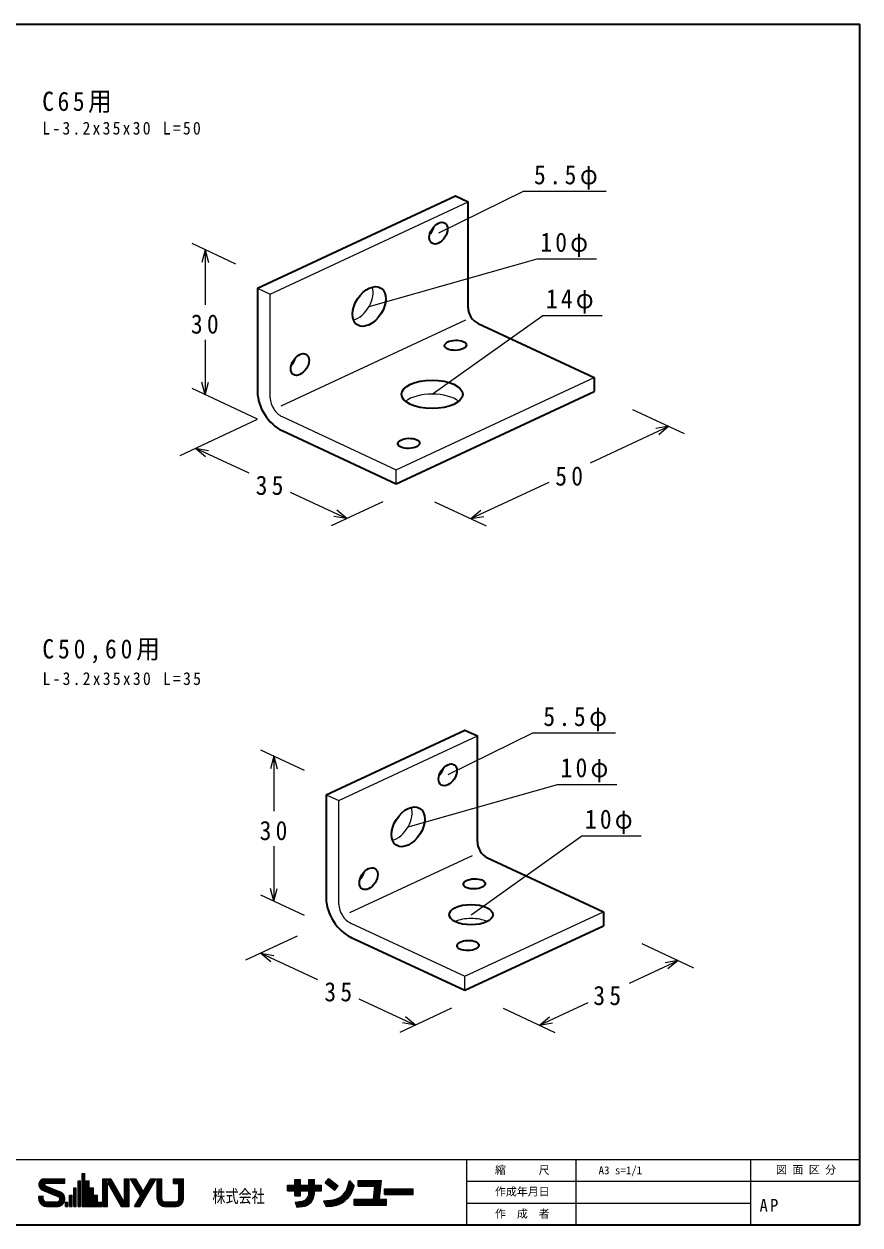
# Model space of a CAD drawing. Units: millimetres on the paper. Extents: x -195 to 195, y -138 to 138.
# Drawn here: x 3.4 to 194.8, y -137.5 to 137.5 of the extents above; entities that cross this region are included whole.
import ezdxf
from ezdxf.enums import TextEntityAlignment as Align

# ---------------------------------------------------------------- set-up
doc = ezdxf.new("R2010")
doc.units = ezdxf.units.MM
for name, color, linetype, lineweight in [('0-0_製品', 7, 'Continuous', 35), ('0-8_寸法', 4, 'Continuous', 18), ('F-0_枠', 4, 'Continuous', 18)]:
    doc.layers.add(name, color=color, linetype=linetype, lineweight=lineweight)
doc.layers.add('F-2_文字1', color=7, linetype='Continuous')
doc.layers.add('F-3_文字2', color=7, linetype='Continuous')
doc.styles.add('ＭＳ ゴシック', font='')
doc.styles.get('ＭＳ ゴシック').set_extended_font_data('MS Gothic')

msp = doc.modelspace()

# ---------------------------------------------------------------- linework, layer by layer
at = {"layer": '0-0_製品'}
for p, q in [((105.053, 72.538), (105.053, 96.79)), ((56.837, 77.011), (56.837, 53.211)), ((107.362, 68.913), (133.874, 56.551)), ((133.874, 56.551), (133.874, 53.351)), ((88.558, 32.22), (133.874, 53.351)), ((62.457, 44.391), (88.558, 32.22)), ((107.18, -49.781), (107.18, -25.53)), ((72.559, -38.969), (72.559, -62.769)), ((109.49, -53.407), (136.001, -65.769)), ((136.001, -65.769), (136.001, -68.969)), ((104.28, -83.761), (136.001, -68.969)), ((78.121, -71.562), (104.28, -83.761))]:
    msp.add_line(p, q, dxfattribs=at)
at = {"layer": '0-0_製品', "color": 4, "lineweight": 18}
for p, q in [((59.738, 51.859), (59.738, 75.659)), ((62.276, 50.042), (104.514, 69.738)), ((88.558, 35.42), (133.874, 56.551)), ((62.457, 47.591), (88.558, 35.42)), ((88.558, 32.22), (88.558, 35.42)), ((75.459, -64.122), (75.459, -40.321)), ((77.997, -65.938), (106.033, -52.865)), ((104.28, -80.561), (136.001, -65.769)), ((78.178, -68.389), (104.28, -80.561)), ((104.28, -83.761), (104.28, -80.561))]:
    msp.add_line(p, q, dxfattribs=at)
at = {"layer": '0-0_製品'}
for points in [[(56.837, 77.011), (102.153, 98.142), (105.053, 96.79)], [(72.559, -38.969), (104.28, -24.177), (107.18, -25.53)]]:
    msp.add_lwpolyline(points, dxfattribs=at)
at = {"layer": '0-0_製品', "color": 4, "lineweight": 18}
for points in [[(56.837, 77.011), (59.738, 75.659), (105.053, 96.79)], [(72.559, -38.969), (75.459, -40.321), (107.18, -25.53)]]:
    msp.add_lwpolyline(points, dxfattribs=at)
at = {"layer": '0-0_製品'}
for centre in [(109.053, 72.538), (111.18, -49.781)]:
    msp.add_arc(centre, 4, 180, 245, dxfattribs=at)
for centre, major_axis, ratio in [((98.256, 89.6), (1.478, 2.319), 0.637), ((82.395, 72.824), (2.687, 4.217), 0.637), ((102.166, 63.94), (2.498, 0.094), 0.465), ((66.535, 59.529), (1.478, 2.319), 0.637), ((96.806, 52.705), (7, 0), 0.466), ((91.445, 41.469), (2.498, 0.094), 0.465), ((100.383, -34.442), (1.478, 2.319), 0.637), ((91.32, -46.326), (2.687, 4.217), 0.637), ((82.257, -58.209), (1.478, 2.319), 0.637), ((106.455, -59.387), (2.498, 0.094), 0.465), ((105.73, -66.445), (5, 0), 0.466), ((105.005, -73.503), (2.498, 0.094), 0.465)]:
    msp.add_ellipse(centre, major_axis=major_axis, ratio=ratio, dxfattribs=at)
at = {"layer": '0-0_製品', "color": 4, "lineweight": 18}
for centre, major_axis, ratio, start_param, end_param in [((95.355, 90.953), (1.478, 2.319), 0.637, 4.3655077, 5.226604), ((79.495, 74.177), (2.687, 4.217), 0.637, 3.7486336, 5.8434781), ((63.635, 60.881), (1.478, 2.319), 0.637, 4.3655077, 5.226604), ((96.806, 49.505), (7, 0), 0.466, 0.5126596, 2.6289331), ((62.457, 50.591), (-1.923, 3.018), 0.637, 0.785343, 2.3562496), ((97.483, -33.09), (1.478, 2.319), 0.637, 4.3655077, 5.226604), ((88.419, -44.973), (2.687, 4.217), 0.637, 3.7486336, 5.8434781), ((79.356, -56.857), (1.478, 2.319), 0.637, 4.3655077, 5.226604), ((78.178, -65.39), (-1.923, 3.018), 0.637, 0.785343, 2.3711024), ((105.73, -69.645), (5, 0), 0.466, 0.7569332, 2.3846595)]:
    msp.add_ellipse(centre, major_axis=major_axis, ratio=ratio, start_param=start_param, end_param=end_param, dxfattribs=at)
at = {"layer": '0-0_製品'}
for centre, end_param in [((62.457, 50.591), 2.3562496), ((78.178, -65.39), 2.3665816)]:
    msp.add_ellipse(centre, major_axis=(-3.974, 6.237), ratio=0.637, start_param=0.785343, end_param=end_param, dxfattribs=at)
at = {"layer": '0-8_寸法'}
for p, q in [((117.783, 99.204), (98.256, 89.6)), ((117.783, 99.204), (136.629, 99.204)), ((51.837, 82.543), (41.837, 87.206)), ((44.837, 85.807), (44.061, 82.909)), ((44.837, 85.807), (45.614, 82.909)), ((44.837, 85.807), (44.837, 73.207)), ((82.395, 72.824), (120.833, 83.716)), ((120.833, 83.716), (134.432, 83.716)), ((96.806, 52.705), (122.118, 70.758)), ((122.118, 70.758), (135.717, 70.758)), ((44.837, 65.207), (44.837, 52.607)), ((44.837, 52.607), (44.061, 55.505)), ((44.837, 52.607), (45.614, 55.505)), ((56.837, 47.011), (41.837, 54.006)), ((39.091, 38.736), (56.837, 47.011)), ((142.689, 49.24), (154.52, 43.723)), ((150.971, 45.378), (148.673, 43.45)), ((42.64, 40.391), (44.938, 38.463)), ((42.64, 40.391), (45.595, 39.87)), ((42.64, 40.391), (54.845, 34.7)), ((64.31, 30.286), (77.261, 24.247)), ((105.656, 24.247), (123.581, 32.606)), ((85.543, 28.109), (73.712, 22.592)), ((97.374, 28.109), (109.205, 22.592)), ((77.261, 24.247), (74.307, 24.768)), ((77.261, 24.247), (74.963, 26.175)), ((105.656, 24.247), (107.954, 26.175)), ((105.656, 24.247), (108.61, 24.768)), ((119.91, -24.839), (100.383, -34.442)), ((119.91, -24.839), (138.757, -24.839)), ((67.559, -33.437), (57.559, -28.774)), ((60.559, -30.173), (59.783, -33.071)), ((60.559, -30.173), (61.336, -33.071)), ((60.559, -30.173), (60.559, -42.773)), ((91.32, -46.326), (125.476, -36.615)), ((125.476, -36.615), (139.075, -36.615)), ((105.73, -66.445), (131.043, -48.392)), ((131.043, -48.392), (144.641, -48.392)), ((60.559, -50.773), (60.559, -63.373)), ((60.559, -63.373), (59.783, -60.476)), ((60.559, -63.373), (61.336, -60.476)), ((67.559, -66.637), (57.559, -61.974)), ((65.897, -71.379), (54.066, -76.896)), ((144.816, -73.08), (156.647, -78.597)), ((57.615, -75.241), (59.913, -77.169)), ((57.615, -75.241), (60.57, -75.762)), ((57.615, -75.241), (70.567, -81.28)), ((141.97, -82.131), (153.098, -76.942)), ((153.098, -76.942), (150.144, -77.463)), ((153.098, -76.942), (150.8, -78.87)), ((80.031, -85.694), (92.983, -91.733)), ((101.265, -87.871), (89.434, -93.388)), ((113.096, -87.871), (124.927, -93.388)), ((121.377, -91.733), (132.505, -86.544)), ((92.983, -91.733), (90.685, -89.805)), ((121.377, -91.733), (123.675, -89.805)), ((92.983, -91.733), (90.028, -91.212)), ((121.377, -91.733), (124.332, -91.212))]:
    msp.add_line(p, q, dxfattribs=at)
msp.add_lwpolyline([(133.046, 37.019), (150.971, 45.378), (148.017, 44.857)], dxfattribs=at)
at = {"layer": 'F-0_枠', "color": 7, "lineweight": 35}
for p, q in [((-194.75, 137.5), (194.75, 137.5)), ((194.75, -137.5), (194.75, 137.5)), ((194.75, -132.5), (194.75, -132.5))]:
    msp.add_line(p, q, dxfattribs=at)
at = {"layer": 'F-0_枠'}
for p, q in [((-194.75, -122.5), (194.75, -122.5)), ((104.75, -137.5), (104.75, -122.5)), ((129.75, -137.5), (129.75, -122.5)), ((169.75, -137.5), (169.75, -122.5)), ((16.726, -125.729), (17.326, -125.729)), ((16.726, -133.256), (16.726, -125.729)), ((16.937, -133.256), (16.937, -125.729)), ((17.148, -133.256), (17.148, -125.729)), ((17.326, -127.394), (17.326, -125.729)), ((6.768, -128.316), (8.109, -128.316)), ((6.779, -128.105), (8.137, -128.105)), ((6.791, -128.527), (8.322, -128.527)), ((6.824, -127.894), (12.763, -127.894)), ((6.848, -128.738), (8.83, -128.738)), ((6.906, -127.683), (12.763, -127.683)), ((6.946, -128.949), (9.338, -128.949)), ((7.035, -127.472), (12.763, -127.472)), ((7.095, -129.16), (9.847, -129.16)), ((7.23, -127.261), (12.763, -127.261)), ((7.557, -127.05), (12.763, -127.05)), ((8.1, -126.928), (12.763, -126.928)), ((8.275, -128.508), (11.695, -129.926)), ((8.358, -127.961), (12.763, -127.961)), ((12.763, -127.961), (12.763, -126.928)), ((14.795, -133.256), (14.795, -129.015)), ((14.795, -129.015), (15.338, -129.015)), ((15.006, -133.256), (15.006, -129.015)), ((15.216, -133.256), (15.216, -129.015)), ((15.338, -133.256), (15.338, -129.015)), ((15.76, -127.394), (16.305, -127.394)), ((15.76, -133.256), (15.76, -127.394)), ((15.971, -133.256), (15.971, -127.394)), ((16.182, -133.256), (16.182, -127.394)), ((16.305, -133.256), (16.305, -127.394)), ((17.326, -127.394), (18.292, -127.394)), ((17.359, -133.256), (17.359, -127.394)), ((17.57, -133.256), (17.57, -127.394)), ((17.781, -133.256), (17.781, -127.394)), ((17.992, -133.256), (17.992, -127.394)), ((18.203, -133.256), (18.203, -127.394)), ((18.292, -129.015), (18.292, -127.394)), ((18.292, -129.015), (19.258, -129.015)), ((18.414, -133.256), (18.414, -129.015)), ((18.625, -133.256), (18.625, -129.015)), ((18.836, -133.256), (18.836, -129.015)), ((19.047, -133.256), (19.047, -129.015)), ((19.258, -130.636), (19.258, -129.015)), ((21.422, -126.928), (23.254, -126.928)), ((21.422, -133.256), (21.422, -126.928)), ((21.633, -133.256), (21.633, -126.928)), ((21.844, -133.256), (21.844, -126.928)), ((22.055, -133.256), (22.055, -126.928)), ((22.26, -126.904), (25.828, -133.256)), ((22.266, -133.256), (22.266, -126.928)), ((22.488, -133.256), (22.488, -127.741)), ((22.488, -127.741), (25.586, -133.256)), ((22.516, -126.928), (26.069, -133.256)), ((22.758, -126.928), (26.312, -133.256)), ((23, -126.928), (26.468, -133.105)), ((23.254, -126.928), (26.352, -132.444)), ((26.352, -132.444), (26.352, -126.928)), ((26.352, -126.928), (27.418, -126.928)), ((26.574, -133.256), (26.574, -126.928)), ((26.785, -133.256), (26.785, -126.928)), ((26.996, -133.256), (26.996, -126.928)), ((27.207, -133.256), (27.207, -126.928)), ((27.418, -133.256), (27.418, -126.928)), ((27.651, -126.928), (28.89, -126.928)), ((27.651, -126.928), (30.028, -130.934)), ((27.896, -126.928), (30.28, -130.945)), ((28.141, -126.928), (30.403, -130.738)), ((28.387, -126.928), (30.526, -130.532)), ((28.632, -126.928), (30.648, -130.325)), ((28.89, -126.928), (30.648, -129.89)), ((28.908, -133.256), (32.664, -126.928)), ((29.153, -133.256), (32.91, -126.928)), ((29.399, -133.256), (33.155, -126.928)), ((29.644, -133.256), (33.4, -126.928)), ((29.889, -133.256), (33.646, -126.928)), ((30.648, -129.89), (32.406, -126.928)), ((32.406, -126.928), (33.646, -126.928)), ((33.879, -131.591), (33.879, -126.928)), ((33.879, -126.928), (34.945, -126.928)), ((34.09, -131.719), (34.09, -126.928)), ((34.301, -131.719), (34.301, -126.928)), ((34.512, -131.719), (34.512, -126.928)), ((34.723, -131.719), (34.723, -126.928)), ((34.945, -131.591), (34.945, -126.928)), ((37.609, -126.928), (39.874, -126.928)), ((37.609, -127.994), (37.609, -126.928)), ((37.609, -127.994), (38.808, -127.994)), ((37.82, -127.994), (37.82, -126.928)), ((38.031, -127.994), (38.031, -126.928)), ((38.242, -127.994), (38.242, -126.928)), ((38.453, -127.994), (38.453, -126.928)), ((38.664, -127.994), (38.664, -126.928)), ((38.808, -131.591), (38.808, -127.994)), ((38.875, -127.994), (38.875, -126.928)), ((39.03, -131.719), (39.03, -126.928)), ((39.241, -131.719), (39.241, -126.928)), ((39.452, -131.719), (39.452, -126.928)), ((39.663, -131.719), (39.663, -126.928)), ((39.874, -131.591), (39.874, -126.928)), ((63.73, -128.373), (65.411, -128.373)), ((63.73, -129.691), (63.73, -128.373)), ((63.73, -128.426), (71.475, -128.426)), ((63.73, -128.637), (71.475, -128.637)), ((63.73, -128.848), (71.475, -128.848)), ((63.73, -129.059), (71.475, -129.059)), ((65.411, -128.373), (65.411, -127.121)), ((65.411, -127.121), (66.663, -127.121)), ((65.622, -130.845), (65.622, -127.121)), ((65.833, -130.845), (65.833, -127.121)), ((66.043, -130.845), (66.043, -127.121)), ((66.254, -130.845), (66.254, -127.121)), ((66.465, -130.845), (66.465, -127.121)), ((66.663, -128.373), (66.663, -127.121)), ((66.663, -128.373), (68.608, -128.373)), ((68.608, -127.121), (69.86, -127.121)), ((68.608, -128.373), (68.608, -127.121)), ((68.819, -132.531), (68.819, -127.121)), ((69.03, -132.324), (69.03, -127.121)), ((69.241, -132.072), (69.241, -127.121)), ((69.452, -131.751), (69.452, -127.121)), ((69.663, -131.301), (69.663, -127.121)), ((69.86, -128.373), (69.86, -127.121)), ((69.86, -128.373), (71.475, -128.373)), ((71.475, -129.691), (71.475, -128.373)), ((72.359, -127.85), (73.123, -126.857)), ((72.359, -127.85), (74.502, -129.498)), ((72.488, -127.683), (74.63, -129.33)), ((72.617, -127.515), (74.759, -129.163)), ((72.745, -127.348), (74.888, -128.996)), ((72.874, -127.181), (75.016, -128.829)), ((73.003, -127.014), (75.145, -128.662)), ((73.123, -126.857), (75.265, -128.505)), ((73.132, -133.235), (78.801, -129.079)), ((74.502, -129.498), (75.265, -128.505)), ((76.271, -130.673), (78.902, -128.744)), ((76.895, -129.953), (78.884, -128.496)), ((77.18, -129.484), (78.746, -128.336)), ((77.362, -129.088), (78.608, -128.175)), ((77.487, -128.735), (78.47, -128.014)), ((77.517, -128.636), (77.902, -127.351)), ((77.588, -128.4), (78.333, -127.854)), ((77.688, -128.065), (78.195, -127.693)), ((77.789, -127.729), (78.057, -127.533)), ((77.902, -127.351), (78.952, -128.577)), ((78.798, -129.092), (78.952, -128.577)), ((79.838, -128.604), (79.838, -127.351)), ((79.838, -127.351), (85.208, -127.351)), ((79.838, -127.562), (84.973, -127.562)), ((79.838, -127.773), (84.738, -127.773)), ((79.838, -127.984), (84.503, -127.984)), ((79.838, -128.195), (84.268, -128.195)), ((79.838, -128.406), (84.032, -128.406)), ((79.838, -128.604), (83.679, -128.604)), ((83.357, -131.57), (83.679, -128.604)), ((83.463, -131.689), (83.809, -128.512)), ((83.675, -131.689), (84.032, -128.406)), ((83.888, -131.689), (84.268, -128.195)), ((84.1, -131.689), (84.503, -127.984)), ((84.312, -131.689), (84.738, -127.773)), ((84.524, -131.689), (84.973, -127.562)), ((84.749, -131.57), (85.208, -127.351)), ((85.903, -130.548), (85.903, -129.23)), ((85.903, -129.23), (92.495, -129.23)), ((92.495, -130.548), (92.495, -129.23)), ((104.75, -127.5), (194.75, -127.5)), ((6.768, -130.925), (7.8, -130.925)), ((6.768, -131.524), (6.768, -130.925)), ((6.769, -131.058), (7.801, -131.058)), ((6.769, -131.269), (7.801, -131.269)), ((6.769, -131.48), (7.801, -131.48)), ((6.776, -131.691), (7.814, -131.691)), ((6.809, -131.902), (7.896, -131.902)), ((7.324, -129.371), (10.355, -129.371)), ((7.601, -129.526), (11.134, -130.991)), ((7.735, -129.582), (10.864, -129.582)), ((7.8, -131.558), (7.8, -130.925)), ((8.243, -129.793), (11.372, -129.793)), ((8.752, -130.003), (11.857, -130.003)), ((9.26, -130.214), (12.162, -130.214)), ((9.769, -130.425), (12.369, -130.425)), ((10.277, -130.636), (12.517, -130.636)), ((10.786, -130.847), (12.625, -130.847)), ((11.27, -131.058), (12.699, -131.058)), ((11.475, -131.269), (12.744, -131.269)), ((11.483, -131.902), (12.721, -131.902)), ((11.554, -131.48), (12.762, -131.48)), ((11.556, -131.691), (12.755, -131.691)), ((13.829, -130.636), (14.373, -130.636)), ((13.829, -133.256), (13.829, -130.636)), ((14.04, -133.256), (14.04, -130.636)), ((14.251, -133.256), (14.251, -130.636)), ((14.373, -133.256), (14.373, -130.636)), ((19.258, -130.636), (20.223, -130.636)), ((19.258, -133.256), (19.258, -130.636)), ((19.469, -133.256), (19.469, -130.636)), ((19.679, -133.256), (19.679, -130.636)), ((19.89, -133.256), (19.89, -130.636)), ((20.101, -133.256), (20.101, -130.636)), ((20.223, -132.257), (20.223, -130.636)), ((28.65, -133.256), (30.028, -130.934)), ((33.879, -131.613), (33.901, -131.613)), ((33.884, -131.719), (34.958, -131.719)), ((33.914, -131.93), (35.049, -131.93)), ((38.703, -131.93), (39.839, -131.93)), ((38.794, -131.719), (39.869, -131.719)), ((63.73, -129.27), (71.475, -129.27)), ((63.73, -129.48), (71.475, -129.48)), ((63.73, -129.691), (65.411, -129.691)), ((65.411, -130.845), (65.411, -129.691)), ((65.411, -130.845), (66.663, -130.845)), ((65.531, -132.442), (69.313, -131.971)), ((66.663, -129.691), (68.608, -129.691)), ((66.663, -130.845), (66.663, -129.691)), ((66.993, -132.047), (69.376, -131.751)), ((67.811, -131.733), (69.35, -131.541)), ((68.101, -131.484), (69.324, -131.332)), ((68.29, -131.248), (69.298, -131.123)), ((68.502, -132.62), (68.502, -130.827)), ((68.608, -130.22), (68.608, -129.691)), ((68.608, -132.62), (68.608, -130.223)), ((69.86, -129.691), (71.475, -129.691)), ((69.86, -130.215), (69.86, -129.691)), ((71.97, -131.966), (73.555, -131.837)), ((71.97, -131.966), (72.53, -133.284)), ((72.064, -132.187), (72.415, -131.93)), ((72.148, -132.387), (72.816, -131.897)), ((72.233, -132.586), (73.217, -131.865)), ((72.318, -132.785), (73.619, -131.832)), ((72.403, -132.985), (74.05, -131.777)), ((72.487, -133.184), (74.584, -131.648)), ((72.73, -133.268), (75.458, -131.269)), ((73.533, -133.203), (78.687, -129.425)), ((73.939, -133.167), (78.536, -129.797)), ((74.393, -133.096), (78.332, -130.209)), ((74.932, -132.962), (78.042, -130.683)), ((75.664, -132.687), (77.559, -131.298)), ((78.949, -132.954), (78.949, -131.57)), ((78.949, -131.57), (83.357, -131.57)), ((78.949, -131.689), (86.397, -131.689)), ((78.949, -131.9), (86.397, -131.9)), ((84.749, -131.57), (86.397, -131.57)), ((85.903, -129.388), (92.495, -129.388)), ((85.903, -129.599), (92.495, -129.599)), ((85.903, -129.81), (92.495, -129.81)), ((85.903, -130.021), (92.495, -130.021)), ((85.903, -130.232), (92.495, -130.232)), ((85.903, -130.443), (92.495, -130.443)), ((85.903, -130.548), (92.495, -130.548)), ((86.397, -132.954), (86.397, -131.57)), ((6.871, -132.113), (8.098, -132.113)), ((6.963, -132.324), (12.568, -132.324)), ((7.093, -132.535), (12.438, -132.535)), ((7.272, -132.746), (12.26, -132.746)), ((7.526, -132.957), (12.005, -132.957)), ((7.952, -133.168), (11.579, -133.168)), ((8.466, -132.224), (11, -132.224)), ((8.5, -133.256), (11.175, -133.256)), ((11.29, -132.113), (12.66, -132.113)), ((12.863, -133.256), (12.863, -132.257)), ((12.863, -132.257), (13.407, -132.257)), ((12.863, -133.256), (13.407, -133.256)), ((13.039, -133.256), (13.039, -132.257)), ((13.25, -133.256), (13.25, -132.257)), ((13.407, -133.256), (13.407, -132.257)), ((13.829, -133.256), (14.373, -133.256)), ((14.795, -133.256), (15.338, -133.256)), ((15.76, -133.256), (16.305, -133.256)), ((16.726, -133.256), (21.189, -133.256)), ((20.223, -132.257), (21.189, -132.257)), ((20.312, -133.256), (20.312, -132.257)), ((20.523, -133.256), (20.523, -132.257)), ((20.734, -133.256), (20.734, -132.257)), ((20.945, -133.256), (20.945, -132.257)), ((21.156, -133.256), (21.156, -132.257)), ((21.189, -133.256), (21.189, -132.257)), ((21.422, -133.256), (22.488, -133.256)), ((25.586, -133.256), (27.418, -133.256)), ((28.65, -133.256), (29.889, -133.256)), ((33.972, -132.141), (35.305, -132.141)), ((34.063, -132.351), (39.69, -132.351)), ((34.192, -132.562), (39.561, -132.562)), ((34.372, -132.773), (39.381, -132.773)), ((34.632, -132.984), (39.121, -132.984)), ((35.097, -133.195), (38.655, -133.195)), ((35.544, -132.191), (38.209, -132.191)), ((35.544, -133.256), (38.209, -133.256)), ((38.448, -132.141), (39.781, -132.141)), ((65.462, -132.238), (66.986, -132.048)), ((65.462, -132.238), (65.872, -133.449)), ((65.6, -132.646), (69.134, -132.206)), ((65.669, -132.85), (68.91, -132.446)), ((65.738, -133.054), (68.617, -132.695)), ((65.807, -133.258), (68.197, -132.96)), ((65.872, -133.449), (67.154, -133.289)), ((72.53, -133.284), (73.846, -133.178)), ((78.949, -132.111), (86.397, -132.111)), ((78.949, -132.322), (86.397, -132.322)), ((78.949, -132.533), (86.397, -132.533)), ((78.949, -132.744), (86.397, -132.744)), ((78.949, -132.954), (86.397, -132.954)), ((104.75, -132.5), (169.75, -132.5))]:
    msp.add_line(p, q, dxfattribs=at)
at = {"layer": 'F-0_枠', "color": 7, "lineweight": 35}
msp.add_lwpolyline([(-194.75, 137.5), (-194.75, -137.5), (194.75, -137.5)], dxfattribs=at)
at = {"layer": 'F-0_枠'}
for centre, radius, start, end in [((8.118, -128.279), 1.35, 90.76968, 251.60579), ((8.384, -128.245), 0.284, 92.62549, 247.52919), ((73.281, -127.446), 4.4, 273.5696, 344.30289), ((73.277, -127.442), 5.762, 273.9684, 344.73839), ((8.5, -131.524), 1.732, 179.99979, 270.00009), ((8.466, -131.558), 0.666, 179.99979, 270.00009), ((10.932, -131.592), 0.632, 267.5421, 69.85329), ((11.032, -131.525), 1.731, 269.93188, 67.46921), ((35.544, -131.591), 1.665, 179.99979, 270.00009), ((35.544, -131.591), 0.6, 179.99979, 270.00009), ((38.209, -131.591), 0.6, 270.00009, 0), ((38.209, -131.591), 1.665, 270.00009, 0), ((66.757, -130.211), 1.851, 277.12369, 0.28418), ((66.757, -130.211), 3.103, 277.45369, 359.92859)]:
    msp.add_arc(centre, radius, start, end, dxfattribs=at)

# ---------------------------------------------------------------- texts
at = {"layer": '0-8_寸法', "color": 3, "char_height": 4.399, "attachment_point": 7, "style": 'ＭＳ ゴシック'}
for s, insert in [('\\T1.3;\\W0.9;C65用', (7.553, 117.098)), ('\\T1.3;\\W0.9;5.5φ', (120.129, 99.602)), ('\\T1.27;\\W0.9;10φ', (121.572, 84.153)), ('\\T1.27;\\W0.9;14φ', (122.857, 71.195)), ('\\T1.33;\\W0.9;C50,60用', (7.582, -8.909)), ('\\T1.3;\\W0.9;5.5φ', (122.257, -24.44)), ('\\T1.27;\\W0.9;10φ', (126.215, -36.178)), ('\\T1.27;\\W0.9;10φ', (131.781, -47.955))]:
    msp.add_mtext(s, dxfattribs=dict(at, insert=insert))
at = {"layer": '0-8_寸法', "color": 7, "attachment_point": 7, "style": 'ＭＳ ゴシック'}
for s, insert, char_height in [('\\T1.28;\\W0.9;L-3.2x35x30\\~L=50', (7.57, 112.147), 2.933), ('\\T1.36;\\W0.9;30', (41.587, 66.543), 4.399), ('\\T1.36;\\W0.9;50', (124.991, 31.744), 4.399), ('\\T1.36;\\W0.9;35', (56.412, 29.616), 4.399), ('\\T1.28;\\W0.9;L-3.2x35x30\\~L=35', (7.615, -13.899), 2.933), ('\\T1.36;\\W0.9;30', (57.309, -49.438), 4.399), ('\\T1.36;\\W0.9;35', (72.134, -86.364), 4.399), ('\\T1.36;\\W0.9;35', (133.709, -87.207), 4.399)]:
    msp.add_mtext(s, dxfattribs=dict(at, insert=insert, char_height=char_height))
at = {"layer": 'F-0_枠', "color": 7, "style": 'ＭＳ ゴシック', "width": 0.75}
msp.add_text('株式会社', height=2.933, dxfattribs=at).set_placement((46.49, -133.275), align=Align.BOTTOM_LEFT)
at = {"layer": 'F-2_文字1', "style": 'ＭＳ ゴシック'}
for s, p in [('縮\u3000\u3000\u3000尺', (111.193, -126.398)), ('図 面 区 分', (175.538, -126.316)), ('作成年月日', (111.193, -131.325)), ('作\u3000成\u3000者', (111.193, -136.398))]:
    msp.add_text(s, height=1.833, dxfattribs=at).set_placement(p, align=Align.BOTTOM_LEFT)
at = {"layer": 'F-3_文字2', "style": 'ＭＳ ゴシック'}
msp.add_text('A3 s=1/1', height=1.833, dxfattribs=at).set_placement((134.91, -126.451), align=Align.BOTTOM_LEFT)
at = {"layer": 'F-3_文字2', "insert": (171.761, -134.477), "char_height": 2.933, "attachment_point": 7, "style": 'ＭＳ ゴシック'}
msp.add_mtext('\\T1.27;\\W0.95;AP', dxfattribs=at)

doc.saveas('drawing.dxf')
